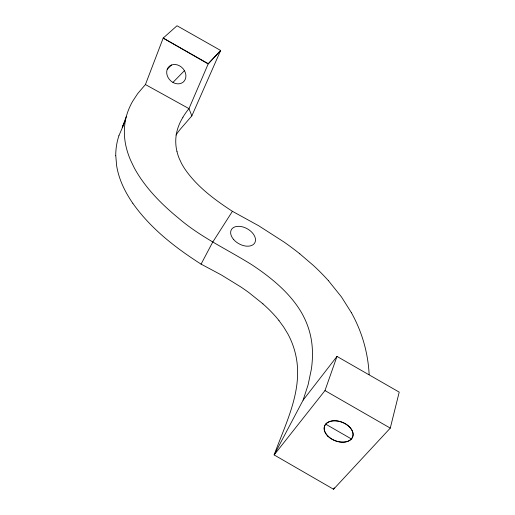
<?xml version="1.0" encoding="UTF-8"?>
<svg xmlns="http://www.w3.org/2000/svg" width="515" height="515" viewBox="0 0 515 515"><rect width="100%" height="100%" fill="white"/><g stroke="black" fill="none" stroke-linecap="round" stroke-linejoin="round"><path stroke-width="0.77" d="M176.014 135.014A220.954 128.171 34.5 0 1 180.314 129.207L191.844 115.881L220.652 50.47L177.025 25.75L163.184 38.091L145.43 84.55L137.743 93.537L132.587 101.397A203.876 116.081 31 0 0 128.538 109.824C123.51 122.274 123.175 136.314 126.722 149.196A127.669 73.838 27.6 0 0 130.424 159.869L133.939 167.246A128.1 74.057 27.6 0 0 139.919 177.263C150.354 192.861 163.892 206.167 178.357 218.019C200.393 237.067 226.973 249.247 251.5 264.543A217.8 176.574 29.9 0 1 261.704 271.572C276.838 282.587 291.142 295.423 300.902 311.594A80.849 57.674 32.3 0 1 302.968 315.27L304.423 318.148A93.125 67.047 31.7 0 1 310.036 333.617C312.624 343.801 313.011 354.462 311.903 364.89A198.075 147.869 23.3 0 1 311.356 369.242L308.137 384.679L303.11 400.149L274.141 454.932L333.565 489.25L390.273 428.113L399.215 392.127L336.984 356.425L303.11 400.149M118.875 135.754L123.87 124.257M278.937 320.536L283.714 327.077L287.795 333.791A82.374 60.925 32.4 0 1 292.205 343.338A91.097 67.813 31.9 0 1 295.127 352.53C304.359 388.188 285.973 422.397 274.141 454.932L324.978 390.576L336.984 356.425M126.362 116.409L122.248 127.411L125.544 119.866M208.292 63.68L163.184 38.091L208.176 63.95L220.652 50.47L208.292 63.68L188.973 108.639A224.675 125.493 34.1 0 0 182.934 117.201M333.565 489.25L334.286 487.827M262.965 303.869L248.964 292.655A207.848 172.963 30.1 0 0 240.73 286.887L221.244 274.888L201.082 264.137L212.56 242.385L232.426 211.317L258.768 225.802L284.093 242.069A248.951 196.659 30.5 0 1 299.788 253.798M182.941 117.201L180.945 120.8A161.794 91.239 31.4 0 0 178.235 127.038C175.396 134.866 174.984 143.518 176.986 151.59M184.389 70.729L172.937 82.432A10.532 8.691 46.2 0 1 167.285 69.119A10.532 8.691 46.2 0 1 179.632 65.868A10.532 8.678 45.7 0 1 185.303 79.207A10.532 8.678 45.7 0 1 172.931 82.452M167.246 69.19L171.521 65.025M145.43 84.55L188.973 108.639L191.844 115.881M324.978 390.576L390.273 428.113M325.699 424.16L351.397 438.96M201.082 264.137C175.351 247.696 150.599 228.525 132.857 203.348M232.426 211.317C214.858 199.865 197.509 187.087 185.355 169.725A74.289 42.777 27.6 0 1 181.447 163.261L179.22 158.491A78.608 45.185 27.7 0 1 176.993 151.59M299.782 253.805L313.204 265.296A174.862 128.872 31.6 0 1 328.383 280.636M328.377 280.636L341.445 296.898L351.436 312.753M369.152 374.637C368.534 362.174 366.274 349.794 362.418 337.93A155.356 112.405 32 0 0 351.449 312.753M115.785 155.755L116.622 165.572A124.733 74.965 27.5 0 0 124.778 189.919L124.855 190.035A125.789 75.538 27.5 0 0 132.825 203.296M262.933 303.901A106.618 80.623 31.7 0 1 278.976 320.517M115.733 155.742A154.455 92.011 29 0 1 118.92 135.767M233.572 239.436A13.422 8.575 29.2 0 0 254.783 242.816A13.422 8.575 29.2 0 0 240.866 226.503A13.422 8.575 29.2 0 0 233.572 239.436M328.1 436.379A15.051 9.927 21.3 0 0 352.498 437.286A15.051 9.927 21.3 0 0 335.284 420.742A15.051 9.927 21.3 0 0 328.1 436.379M327.971 436.128A15.051 9.824 21.4 0 0 352.427 437.447A15.051 9.824 21.4 0 0 335.49 420.832A15.051 9.824 21.4 0 0 327.971 436.128"/></g></svg>
